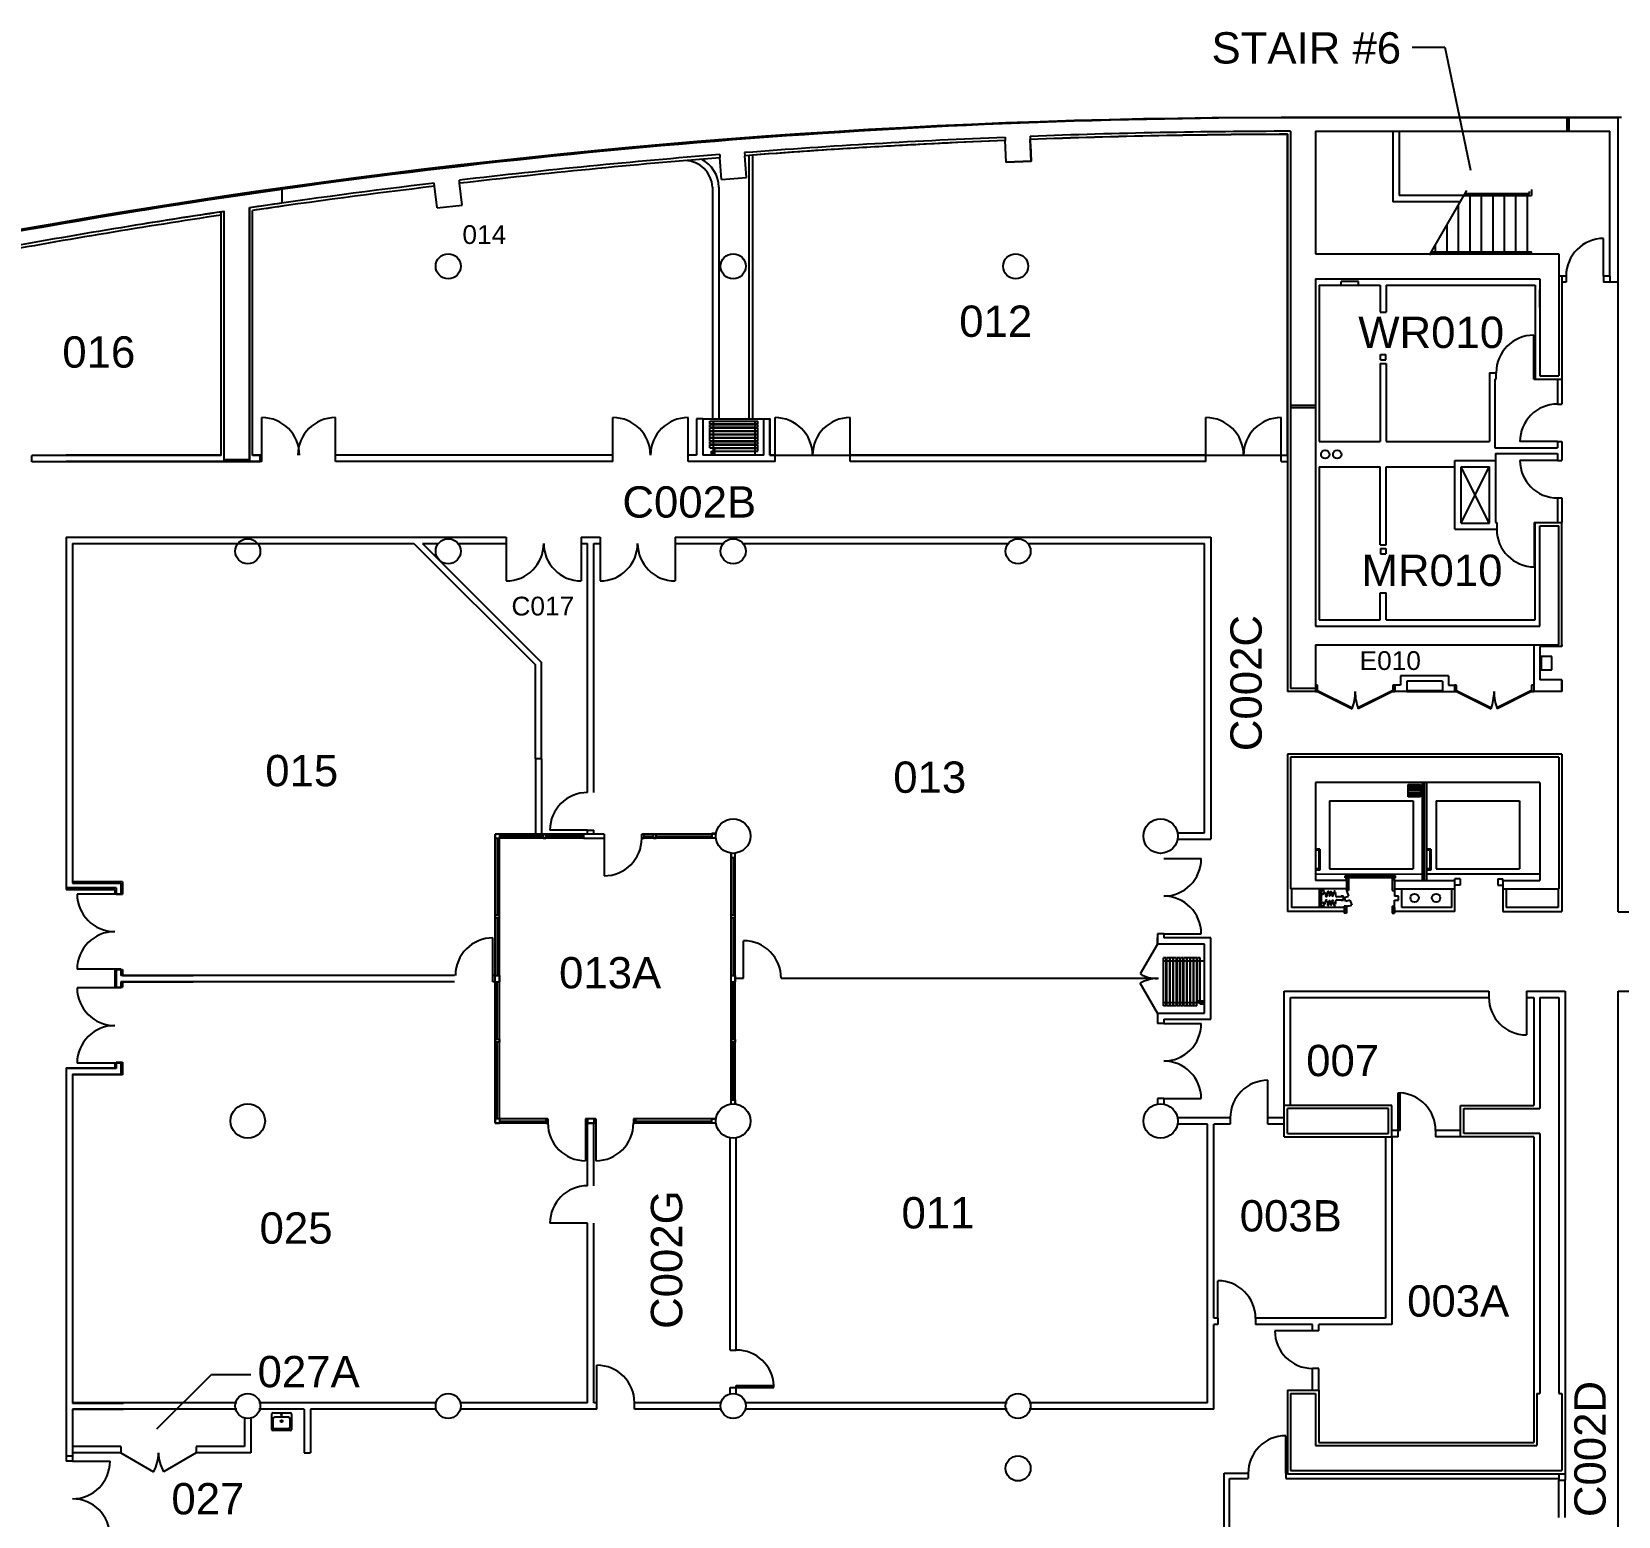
# Model space of a CAD drawing. Header units: inches. Extents: x 9 to 4499, y 3 to 3469.
# Drawn here: x 887 to 2407, y 1819 to 3242 of the extents above; entities that cross this region are included whole.
import ezdxf

# ---------------------------------------------------------------- set-up
doc = ezdxf.new("R2010")
doc.units = ezdxf.units.IN
doc.header["$MEASUREMENT"] = 0
for name, color, linetype in [('A-DOOR', 4, 'Continuous'), ('A-FLOR-HRAL', 4, 'Continuous'), ('A-FLOR-STRS', 4, 'Continuous'), ('A-FLOR-TEXT', 7, 'Continuous'), ('A-FURN', 3, 'Continuous'), ('A-GLAZ', 3, 'Continuous'), ('A-ROOF-OTLN', 6, 'Continuous'), ('A-WALL', 5, 'Continuous'), ('A-WALL-JAMB', 6, 'Continuous'), ('M-EQPM-EVTR', 4, 'Continuous'), ('P-SANR-EQPM', 5, 'Continuous'), ('Polygons', 1, 'Continuous'), ('S-COLS', 6, 'Continuous')]:
    doc.layers.add(name, color=color, linetype=linetype)
doc.styles.add('ROMANS', font='arial.ttf', dxfattribs={"width": 0.9})

msp = doc.modelspace()

# ---------------------------------------------------------------- linework, layer by layer
for p, q in [((2283.1, 2770.8), (2256.3, 2824.8)), ((2256.3, 2770.8), (2283.1, 2824.8)), ((2205.4, 2508.4), (2205.4, 2520.4)), ((2205.4, 2520.4), (2217.4, 2520.4)), ((2205.4, 2518.4), (2217.4, 2518.4)), ((2205.4, 2516.4), (2217.4, 2516.4)), ((2205.4, 2514.4), (2217.4, 2514.4)), ((2205.4, 2512.4), (2217.4, 2512.4)), ((2205.4, 2510.4), (2217.4, 2510.4)), ((2217.4, 2508.4), (2205.4, 2508.4)), ((2217.4, 2520.4), (2217.4, 2508.4)), ((2219.8, 2434.3), (2116.8, 2433.9)), ((2331.8, 2434.3), (2223.3, 2434.3)), ((1560.8, 2334.6), (1568.8, 2334.6)), ((1604.8, 2334.6), (1966.2, 2334.6))]:
    msp.add_line(p, q)
for centre in [(2126, 2836.5), (2137.5, 2836.5), (2211.6, 2411.6), (2232.3, 2411.6)]:
    msp.add_circle(centre, 4)
at = {"layer": 'A-DOOR'}
for p, q in [((2392.8, 3007.5), (2392.8, 3043.5)), ((2325.8, 2914.8), (2325.8, 2950.8)), ((1107.3, 2835.8), (1107.3, 2871.8)), ((1177.8, 2835.8), (1177.8, 2871.8)), ((1443.6, 2835.8), (1443.6, 2871.8)), ((1515.6, 2835.8), (1515.6, 2871.8)), ((1598.9, 2835.8), (1598.9, 2871.8)), ((1670.9, 2835.8), (1670.9, 2871.8)), ((2011.8, 2835.8), (2011.8, 2871.8)), ((2083.8, 2835.8), (2083.8, 2871.8)), ((2348.6, 2848.8), (2312.6, 2848.8)), ((2348.6, 2830.8), (2312.6, 2830.8)), ((1341.3, 2751.3), (1341.3, 2715.3)), ((1413.3, 2751.3), (1413.3, 2715.3)), ((1431.3, 2751.3), (1431.3, 2715.3)), ((1503.3, 2751.3), (1503.3, 2715.3)), ((2326.3, 2764.8), (2326.3, 2728.8)), ((2118.8, 2610.4), (2152.3, 2593.7)), ((2118.8, 2609.3), (2151.9, 2592.8)), ((2190.8, 2610.4), (2157.3, 2593.7)), ((2190.8, 2609.3), (2157.7, 2592.8)), ((2251.8, 2610.4), (2285.3, 2593.7)), ((2251.8, 2609.3), (2284.9, 2592.8)), ((2323.8, 2610.4), (2290.3, 2593.7)), ((2323.8, 2609.3), (2290.7, 2592.8)), ((1419.3, 2476.6), (1383.3, 2476.6)), ((1435.2, 2468.8), (1435.2, 2432.8)), ((1971.3, 2449.3), (2007.3, 2449.3)), ((2193.3, 2432.8), (2145.3, 2432.8)), ((2145.3, 2430.8), (2145.3, 2432.8)), ((2169.3, 2430.8), (2169.3, 2432.8)), ((2193.3, 2430.8), (2193.3, 2432.8)), ((2193.3, 2430.8), (2145.3, 2430.8)), ((2146.3, 2418.8), (2148.3, 2413.3)), ((966.3, 2415.3), (930.3, 2415.3)), ((2144.6, 2412.1), (2148.4, 2413.3)), ((2145.9, 2408.3), (2144.6, 2412.1)), ((2149.7, 2409.5), (2145.9, 2408.3)), ((2149.7, 2409.5), (2151.4, 2404.6)), ((1328.7, 2337.3), (1328.7, 2373.3)), ((1971.3, 2377.3), (2007.3, 2377.3)), ((1568.8, 2334.6), (1568.8, 2370.6)), ((1965.3, 2367.3), (1948.8, 2338.7)), ((966.3, 2343.3), (930.3, 2343.3)), ((1965.3, 2301.3), (1948.8, 2329.8)), ((966.3, 2325.3), (930.3, 2325.3)), ((2318.8, 2316.3), (2318.8, 2280.3)), ((1971.3, 2291.3), (2007.3, 2291.3)), ((966.3, 2253.3), (930.3, 2253.3)), ((2071.1, 2200.8), (2071.1, 2236.8)), ((1971.3, 2219.3), (2007.3, 2219.3)), ((2195.8, 2188.8), (2195.8, 2224.8)), ((2195.8, 2224.8), (2197.8, 2224.8)), ((2197.8, 2188.8), (2197.8, 2224.8)), ((1417.3, 2195.8), (1417.3, 2159.8)), ((1427.3, 2195.8), (1427.3, 2159.8)), ((2197.8, 2188.8), (2195.8, 2188.8)), ((1419.3, 2099.8), (1383.3, 2099.8)), ((2023.3, 2008.8), (2023.3, 2044.8)), ((2113.8, 1996.8), (2077.8, 1996.8)), ((1428.3, 1927.8), (1428.3, 1963.8)), ((1561.8, 1944.4), (1597.8, 1944.4)), ((1561.8, 1942.4), (1561.8, 1944.4)), ((1561.8, 1942.4), (1597.8, 1942.4)), ((1597.9, 1942.4), (1597.9, 1944.4)), ((2088.2, 1860.3), (2088.2, 1896.3)), ((2088.2, 1860.3), (2088.2, 1896.3)), ((925.8, 1871.8), (961.8, 1871.8)), ((972.3, 1879.8), (1003.5, 1861.8)), ((1044.3, 1879.8), (1013.1, 1861.8))]:
    msp.add_line(p, q, dxfattribs=at)
for centre, radius, start, end in [((2392.8, 3007.5), 36, 90, 180), ((2325.8, 2914.8), 36, 90, 180), ((2348.6, 2848.8), 36, 90, 180), ((1107.3, 2835.8), 36, 0, 90), ((1177.8, 2835.8), 36, 90, 180), ((1443.6, 2835.8), 36, 0, 90), ((1515.6, 2835.8), 36, 90, 180), ((1598.9, 2835.8), 36, 0, 90), ((1670.9, 2835.8), 36, 90, 180), ((2011.8, 2835.8), 36, 0, 90), ((2083.8, 2835.8), 36, 90, 180), ((2348.6, 2830.8), 36, 180, 270), ((1341.3, 2751.3), 36, 270, 0), ((1413.3, 2751.3), 36, 180, 270), ((1431.3, 2751.3), 36, 270, 0), ((1503.3, 2751.3), 36, 180, 270), ((2326.3, 2764.8), 36, 180, 270), ((2106.8, 2609.3), 48, 340, 0), ((2202.8, 2609.3), 48, 180, 200), ((2239.8, 2609.3), 48, 340, 0), ((2335.8, 2609.3), 48, 180, 200), ((1419.3, 2476.6), 36, 90, 180), ((1435.2, 2468.8), 36, 270, 0), ((1971.3, 2449.3), 36, 270, 0), ((966.3, 2415.3), 36, 180, 270), ((1971.3, 2377.3), 36, 0, 90), ((2146.3, 2419.8), 16, 270, 288.7751), ((966.3, 2343.3), 36, 90, 180), ((1328.7, 2337.3), 36, 90, 180), ((1568.8, 2334.6), 36, 0, 90), ((1965.3, 2367.3), 33, 240, 269.9994), ((1965.3, 2301.3), 33, 90.0006, 120), ((966.3, 2325.3), 36, 180, 270), ((2318.8, 2316.3), 36, 180, 270), ((966.3, 2253.3), 36, 90, 180), ((1971.3, 2291.3), 36, 270, 0), ((1971.3, 2219.3), 36, 0, 90), ((2071.1, 2200.8), 36, 90, 180), ((2195.7, 2188.7), 36.1, 0.0689, 86.658), ((1417.3, 2195.8), 36, 180, 270), ((1427.3, 2195.8), 36, 270, 0), ((1419.3, 2099.8), 36, 90, 180), ((2023.3, 2008.8), 36, 0, 90), ((2113.8, 1996.8), 36, 180, 270), ((1561.8, 1942.3), 36.1, 3.342, 89.9311), ((1428.3, 1927.8), 36, 0, 90), ((2088.2, 1860.3), 36, 90, 180), ((2088.2, 1860.3), 36, 90, 180), ((925.8, 1871.8), 36, 270, 0), ((972.3, 1879.8), 36, 330, 0), ((1044.3, 1879.8), 36, 180, 210), ((925.8, 1799.8), 36, 0, 90)]:
    msp.add_arc(centre, radius, start, end, dxfattribs=at)
at = {"layer": 'A-FLOR-HRAL'}
for p, q in [((2260, 3086.5), (2321.8, 3086.5)), ((2321.8, 3086.5), (2321.8, 3088.5)), ((2323.8, 3090.5), (2323.8, 3084.5)), ((2258.9, 3084.5), (2323.8, 3084.5)), ((2227.4, 3030.8), (2323.8, 3030.8)), ((2323.8, 3028.8), (2323.8, 3030.8))]:
    msp.add_line(p, q, dxfattribs=at)
at = {"layer": 'A-FLOR-STRS'}
for p, q in [((2226, 3027.4), (2261.6, 3089.3)), ((2253.8, 3030.8), (2253.8, 3075.7)), ((2264.8, 3030.8), (2264.8, 3084.5)), ((2275.8, 3030.8), (2275.8, 3084.5)), ((2286.8, 3030.8), (2286.8, 3084.5)), ((2297.8, 3030.8), (2297.8, 3084.5)), ((2308.8, 3030.8), (2308.8, 3084.5)), ((2319.8, 3030.8), (2319.8, 3084.5)), ((2242.8, 3030.8), (2242.8, 3056.6)), ((2231.8, 3030.8), (2231.8, 3037.5)), ((2120.8, 2458.3), (2116.8, 2458.3)), ((2120.8, 2457.3), (2116.8, 2457.3)), ((2119.8, 2457.3), (2119.8, 2439.3)), ((2120.8, 2458.3), (2120.8, 2438.3)), ((2227.3, 2458.3), (2223.3, 2458.3)), ((2227.3, 2457.3), (2223.3, 2457.3)), ((2226.3, 2457.3), (2226.3, 2439.3)), ((2227.3, 2458.3), (2227.3, 2438.3)), ((2120.8, 2439.3), (2116.8, 2439.3)), ((2120.8, 2438.3), (2116.8, 2438.3)), ((2227.3, 2439.3), (2223.3, 2439.3)), ((2227.3, 2438.3), (2223.3, 2438.3))]:
    msp.add_line(p, q, dxfattribs=at)
at = {"layer": 'A-FLOR-TEXT'}
for p, q in [((2209.4, 3226.8), (2240.6, 3226.8)), ((2240.6, 3226.8), (2265.1, 3108.9)), ((1006.8, 1902.9), (1058.9, 1955)), ((1058.9, 1955), (1096.6, 1955))]:
    msp.add_line(p, q, dxfattribs=at)
at = {"layer": 'A-FURN'}
for p, q in [((2332.9, 2643), (2332.9, 2630)), ((2343.1, 2643), (2332.9, 2643)), ((2332.9, 2630), (2343.1, 2630)), ((2343.1, 2630), (2343.1, 2643))]:
    msp.add_line(p, q, dxfattribs=at)
at = {"layer": 'A-GLAZ'}
for p, q in [((1415.3, 2472.8), (1330.8, 2472.8)), ((1330.8, 2195.8), (1330.8, 2472.8)), ((1332.8, 2468.8), (1332.8, 2395.1)), ((1376.8, 2470.8), (1334.8, 2470.8)), ((1415.3, 2468.8), (1334.8, 2468.8)), ((1334.8, 2199.8), (1334.8, 2468.8)), ((1415.3, 2470.8), (1379.3, 2470.8)), ((1542.4, 2472.8), (1471.2, 2472.8)), ((1542.5, 2468.8), (1471.2, 2468.8)), ((1473.7, 2470.8), (1482.4, 2470.8)), ((1484.9, 2470.8), (1538.3, 2470.8)), ((1556.8, 2214.1), (1556.8, 2454.4)), ((1558.8, 2450.4), (1558.8, 2395.1)), ((1560.8, 2214.1), (1560.8, 2454.4)), ((1332.8, 2392.6), (1332.8, 2337.3)), ((1558.8, 2392.6), (1558.8, 2337.3)), ((1332.8, 2275.9), (1332.8, 2331.3)), ((1558.8, 2275.9), (1558.8, 2331.3)), ((1332.8, 2199.8), (1332.8, 2273.4)), ((1558.8, 2218.1), (1558.8, 2273.4)), ((1381.3, 2195.8), (1330.8, 2195.8)), ((1381.3, 2199.8), (1334.8, 2199.8)), ((1334.8, 2197.8), (1379.3, 2197.8)), ((1542.6, 2199.8), (1463.3, 2199.8)), ((1542.3, 2195.8), (1463.3, 2195.8)), ((1465.3, 2197.8), (1538.3, 2197.8))]:
    msp.add_line(p, q, dxfattribs=at)
at = {"layer": 'A-ROOF-OTLN'}
for p, q in [((2204.3, 2610.3), (2238.3, 2610.3)), ((2204.3, 2609.3), (2238.3, 2609.3))]:
    msp.add_line(p, q, dxfattribs=at)
at = {"layer": 'A-WALL'}
for p, q in [((2083.8, 3159.3), (2406.8, 3159.3)), ((2357.8, 3146.3), (2357.8, 3158.3)), ((2359.8, 3146.3), (2359.8, 3158.3)), ((2406.8, 3001.5), (2406.8, 3159.3)), ((1819.3, 3140.4), (1819.5, 3137.4)), ((1820.3, 3116.5), (1819.5, 3137.4)), ((1843.3, 3141.4), (1843.4, 3138.4)), ((1844.3, 3117.4), (1843.4, 3138.4)), ((2089.8, 3143.3), (2089.8, 2609.3)), ((2092.8, 3146.3), (2092.8, 2612.3)), ((2116.8, 3146.3), (2116.8, 3028.8)), ((2116.8, 3146.3), (2398.8, 3146.3)), ((2190.8, 3146.3), (2190.8, 3078.5)), ((2196.8, 3146.3), (2196.8, 3084.5)), ((2398.8, 3007.5), (2398.8, 3146.3)), ((1545.9, 3123.9), (1546.1, 3120.9)), ((1547.8, 3100), (1546.1, 3120.9)), ((1569.8, 3125.8), (1570.1, 3122.8)), ((1571.7, 3101.8), (1570.1, 3122.8)), ((1573.7, 3123.1), (1573.7, 2870.8)), ((1577.2, 3123.3), (1577.2, 2870.8)), ((1820.3, 3116.5), (1844.3, 3117.4)), ((1547.8, 3100), (1571.7, 3101.8)), ((1126.3, 3090.5), (1126.5, 3077.3)), ((1272.8, 3093.6), (1272.5, 3096.6)), ((1275.3, 3072.7), (1272.8, 3093.6)), ((1296.7, 3096.4), (1296.6, 3099.4)), ((1296.7, 3096.4), (1296.7, 3096.4)), ((1299.1, 3075.5), (1296.7, 3096.4)), ((1539, 3092.6), (1539, 2870.8)), ((1545, 3092.6), (1545, 2870.8)), ((1126.5, 3077.3), (1095.3, 3072.9)), ((1095.3, 2831.3), (1095.3, 3073)), ((1095.3, 2831.1), (1095.3, 3072.9)), ((1095.3, 3072.9), (1095.3, 2831.1)), ((1098.3, 2835.8), (1098.3, 3070.4)), ((1275.3, 3072.7), (1299.1, 3075.5)), ((2255.4, 3078.5), (2190.8, 3078.5)), ((2258.9, 3084.5), (2196.8, 3084.5)), ((1066.8, 3068.8), (1071.3, 3069.5)), ((1068.3, 2835.8), (1068.3, 3068.8)), ((1068.3, 2835.6), (1068.3, 3065.8)), ((1071.3, 2831.3), (1071.3, 3069.5)), ((1071.3, 2831.1), (1071.3, 3069.3)), ((1071.3, 2831.1), (1071.3, 3069.3)), ((1098.3, 2835.6), (1098.3, 3070.3)), ((2116.8, 3028.8), (2349.8, 3028.8)), ((2349.8, 3028.8), (2349.8, 3007.5)), ((2116.8, 3004.8), (2331.8, 3004.8)), ((2116.8, 3004.8), (2116.8, 2672)), ((2120.1, 2998.8), (2120.1, 2848.8)), ((2120.3, 2998.8), (2178.8, 2998.8)), ((2141.3, 2998.8), (2141.3, 3002.3)), ((2157.9, 3002.3), (2141.3, 3002.3)), ((2157.9, 2998.8), (2157.9, 3002.3)), ((2178.8, 2998.8), (2178.8, 2972.8)), ((2184.3, 2998.8), (2327.3, 2998.8)), ((2184.3, 2998.8), (2184.3, 2972.8)), ((2327.3, 2998.8), (2327.3, 2908.8)), ((2331.8, 3004.8), (2331.8, 2912)), ((2349.8, 3007.5), (2349.8, 2912)), ((2356.8, 3007.5), (2349.8, 3007.5)), ((2352.8, 3007.5), (2352.8, 2908.8)), ((2356.8, 3001.5), (2352.8, 3001.5)), ((2356.8, 3001.5), (2352.8, 3001.5)), ((2356.8, 3001.5), (2352.8, 3001.5)), ((2356.8, 3007.5), (2356.8, 3001.5)), ((2356.8, 3007.5), (2356.8, 3001.5)), ((2356.8, 3007.5), (2356.8, 3001.5)), ((2392.8, 3007.5), (2392.8, 3001.5)), ((2398.8, 3007.5), (2392.8, 3007.5)), ((2406.8, 3001.5), (2392.8, 3001.5)), ((2398.8, 3007.5), (2398.8, 3001.5)), ((2406.8, 2398.3), (2406.8, 3001.5)), ((2331.3, 2994.4), (2331.3, 2977.2)), ((2178.8, 2972.8), (2184.3, 2972.8)), ((2178.8, 2923.8), (2178.8, 2848.8)), ((2178.8, 2923.8), (2184.3, 2923.8)), ((2184.3, 2923.8), (2184.3, 2848.8)), ((2283.3, 2914.8), (2289.6, 2914.8)), ((2283.3, 2914.8), (2283.3, 2848.8)), ((2288.6, 2908.8), (2289.8, 2908.8)), ((2288.6, 2908.8), (2288.6, 2842.8)), ((2289.8, 2908.8), (2289.8, 2914.8)), ((2325.8, 2914.8), (2327.3, 2914.8)), ((2325.8, 2908.8), (2325.8, 2914.8)), ((2325.8, 2908.8), (2327.3, 2908.8)), ((2327.3, 2908.8), (2352.8, 2908.8)), ((2331.8, 2912), (2349.8, 2912)), ((2348.6, 2908.8), (2348.6, 2884.8)), ((2352.8, 2908.8), (2352.8, 2884.8)), ((2116.8, 2883.3), (2092.8, 2883.3)), ((2116.8, 2881.3), (2092.8, 2881.3)), ((2348.6, 2884.8), (2352.8, 2884.8)), ((1529.6, 2870.8), (1523.6, 2870.8)), ((1523.6, 2870.8), (1523.6, 2835.8)), ((1529.6, 2870.8), (1529.6, 2835.8)), ((1529.6, 2870.8), (1588.1, 2870.8)), ((1536.6, 2865.8), (1536.6, 2868.5)), ((1536.6, 2868.5), (1582.6, 2868.5)), ((1536.6, 2865.8), (1582.6, 2865.8)), ((1536.6, 2862.5), (1536.6, 2865.3)), ((1536.6, 2865.3), (1582.6, 2865.3)), ((1536.6, 2862.5), (1582.6, 2862.5)), ((1536.6, 2859.3), (1536.6, 2862)), ((1536.6, 2862), (1582.6, 2862)), ((1536.6, 2859.3), (1582.6, 2859.3)), ((1536.6, 2856), (1536.6, 2858.8)), ((1536.6, 2858.8), (1582.6, 2858.8)), ((1539.6, 2868.5), (1539.6, 2835.8)), ((1579.6, 2868.5), (1579.6, 2835.8)), ((1582.6, 2865.8), (1582.6, 2868.5)), ((1582.6, 2862.5), (1582.6, 2865.3)), ((1582.6, 2859.3), (1582.6, 2862)), ((1582.6, 2856), (1582.6, 2858.8)), ((1588.1, 2870.8), (1594.1, 2870.8)), ((1588.1, 2835.8), (1588.1, 2870.8)), ((1594.1, 2835.8), (1594.1, 2870.8)), ((1536.6, 2856), (1582.6, 2856)), ((1536.6, 2852.8), (1536.6, 2855.5)), ((1536.6, 2855.5), (1582.6, 2855.5)), ((1536.6, 2852.8), (1582.6, 2852.8)), ((1536.6, 2849.5), (1536.6, 2852.3)), ((1536.6, 2852.3), (1582.6, 2852.3)), ((1536.6, 2849.5), (1582.6, 2849.5)), ((1536.6, 2846.3), (1536.6, 2849)), ((1536.6, 2849), (1582.6, 2849)), ((1536.6, 2846.3), (1582.6, 2846.3)), ((1536.6, 2845.8), (1582.6, 2845.8)), ((1536.6, 2843), (1536.6, 2845.8)), ((1536.6, 2843), (1582.6, 2843)), ((1541.1, 2839.8), (1541.1, 2842.5)), ((1541.1, 2842.5), (1582.6, 2842.5)), ((1582.6, 2852.8), (1582.6, 2855.5)), ((1582.6, 2849.5), (1582.6, 2852.3)), ((1582.6, 2846.3), (1582.6, 2849)), ((1582.6, 2843), (1582.6, 2845.8)), ((1582.6, 2839.8), (1582.6, 2842.5)), ((2120.1, 2848.8), (2178.8, 2848.8)), ((2184.3, 2848.8), (2283.3, 2848.8)), ((2288.6, 2842.8), (2348.6, 2842.8)), ((2348.6, 2848.8), (2352.8, 2848.8)), ((2348.6, 2848.8), (2348.6, 2842.8)), ((2352.8, 2848.8), (2352.8, 2830.8)), ((886.8, 2829.6), (886.8, 2835.6)), ((1068.3, 2835.6), (886.8, 2835.6)), ((1105.8, 2829.6), (886.8, 2829.6)), ((1068.3, 2835.8), (919.8, 2835.8)), ((1107.3, 2829.8), (919.8, 2829.8)), ((1095.3, 2831.3), (1071.3, 2831.3)), ((1095.3, 2831.1), (1071.3, 2831.1)), ((1095.3, 2831.1), (1071.3, 2831.1)), ((1095.3, 2829.8), (1071.3, 2829.8)), ((1095.3, 2829.8), (1071.3, 2829.8)), ((1107.3, 2835.8), (1098.3, 2835.8)), ((1105.8, 2835.6), (1098.3, 2835.6)), ((1105.8, 2829.6), (1105.8, 2835.6)), ((1107.3, 2829.8), (1107.3, 2835.8)), ((1443.6, 2835.8), (1177.8, 2835.8)), ((1177.8, 2829.8), (1177.8, 2835.8)), ((1443.6, 2829.8), (1177.8, 2829.8)), ((1443.6, 2829.8), (1443.6, 2835.8)), ((1523.6, 2835.8), (1515.6, 2835.8)), ((1515.6, 2829.8), (1515.6, 2835.8)), ((1598.9, 2829.8), (1515.6, 2829.8)), ((1588.1, 2835.8), (1529.6, 2835.8)), ((1538.1, 2835.8), (1538.1, 2839.8)), ((1538.1, 2839.8), (1582.6, 2839.8)), ((1541.1, 2835.8), (1541.1, 2839.8)), ((1598.9, 2835.8), (1594.1, 2835.8)), ((1598.9, 2829.8), (1598.9, 2835.8)), ((2011.8, 2835.8), (1670.9, 2835.8)), ((1670.9, 2829.8), (1670.9, 2835.8)), ((2011.8, 2829.8), (1670.9, 2829.8)), ((2011.8, 2829.8), (2011.8, 2835.8)), ((2083.8, 2829.8), (2083.8, 2835.8)), ((2083.8, 2835.8), (2089.8, 2835.8)), ((2083.8, 2829.8), (2089.8, 2829.8)), ((2250.3, 2830.8), (2289.3, 2830.8)), ((2250.3, 2824.8), (2250.3, 2830.8)), ((2289.3, 2837.3), (2348.6, 2837.3)), ((2289.3, 2837.3), (2289.3, 2771.3)), ((2348.6, 2837.3), (2348.6, 2830.8)), ((2348.6, 2830.8), (2352.8, 2830.8)), ((2120.1, 2824.8), (2120.1, 2678)), ((2120.1, 2824.8), (2178.8, 2824.8)), ((2178.8, 2749.8), (2178.8, 2824.8)), ((2184.3, 2824.8), (2250.3, 2824.8)), ((2184.3, 2749.8), (2184.3, 2824.8)), ((2250.3, 2764.8), (2250.3, 2824.8)), ((2256.3, 2824.8), (2283.3, 2824.8)), ((2256.3, 2770.8), (2256.3, 2824.8)), ((2283.3, 2770.8), (2283.3, 2824.8)), ((2348.6, 2794.8), (2352.8, 2794.8)), ((2348.6, 2794.8), (2348.6, 2771.3)), ((2352.8, 2794.8), (2352.8, 2771.3)), ((2256.3, 2770.8), (2283.3, 2770.8)), ((2289.3, 2771.3), (2290.3, 2771.3)), ((2290.3, 2771.3), (2290.3, 2764.8)), ((2326.3, 2771.3), (2326.3, 2764.8)), ((2326.3, 2771.3), (2327.3, 2771.3)), ((2327.3, 2678), (2327.3, 2771.3)), ((2327.3, 2771.3), (2352.8, 2771.3)), ((2331.8, 2768), (2349.8, 2768)), ((2331.8, 2672), (2331.8, 2768)), ((2349.8, 2654), (2349.8, 2768)), ((2352.8, 2652.5), (2352.8, 2771.3)), ((919.8, 2757.3), (919.8, 2419.8)), ((919.8, 2757.3), (1341.3, 2757.3)), ((919.8, 2757.2), (1126.5, 2757.2)), ((919.8, 2757.2), (919.8, 2421.1)), ((925.8, 2751.3), (925.8, 2425.8)), ((925.8, 2751.3), (1084.4, 2751.3)), ((925.8, 2751.2), (1126.5, 2751.2)), ((925.8, 2751.2), (925.8, 2427.1)), ((993.1, 2757.3), (1126.5, 2757.3)), ((993.1, 2751.3), (1073, 2751.3)), ((1103.2, 2751.3), (1252.8, 2751.3)), ((1104.2, 2751.3), (1126.5, 2751.3)), ((1252.8, 2751.3), (1369.3, 2634.8)), ((1261.3, 2751.3), (1375.3, 2637.3)), ((1261.3, 2751.3), (1276.4, 2751.3)), ((1295.2, 2751.3), (1341.3, 2751.3)), ((1341.3, 2757.3), (1341.3, 2751.3)), ((1413.3, 2757.3), (1431.3, 2757.3)), ((1413.3, 2757.3), (1413.3, 2751.3)), ((1413.3, 2751.3), (1419.3, 2751.3)), ((1419.3, 2512.5), (1419.3, 2751.3)), ((1425.3, 2751.3), (1431.3, 2751.3)), ((1425.3, 2512.5), (1425.3, 2751.3)), ((1431.3, 2757.3), (1431.3, 2751.3)), ((1503.3, 2757.3), (1503.3, 2751.3)), ((1503.3, 2757.3), (2016.3, 2757.3)), ((1503.3, 2751.3), (1549, 2751.3)), ((1568.2, 2751.3), (1822.4, 2751.3)), ((1841.2, 2751.3), (2010.3, 2751.3)), ((2010.3, 2473.8), (2010.3, 2751.3)), ((2016.3, 2757.3), (2016.3, 2467.8)), ((2250.3, 2764.8), (2290.3, 2764.8)), ((2326.3, 2764.8), (2327.3, 2764.8)), ((2178.8, 2749.8), (2184.3, 2749.8)), ((2178.8, 2678), (2178.8, 2704)), ((2178.8, 2704), (2184.3, 2704)), ((2184.3, 2678), (2184.3, 2704)), ((2120.1, 2678), (2178.8, 2678)), ((2184.3, 2678), (2327.3, 2678)), ((2116.8, 2672), (2331.8, 2672)), ((2116.8, 2654), (2116.8, 2609.3)), ((2116.8, 2654), (2325.8, 2654)), ((2325.8, 2654), (2349.8, 2654)), ((2325.8, 2654), (2325.8, 2609.3)), ((2331.8, 2652.5), (2331.8, 2620.5)), ((2352.8, 2652.5), (2331.8, 2652.5)), ((2352.8, 2654), (2352.8, 2652.5)), ((1369.3, 2544.8), (1369.3, 2634.8)), ((1375.3, 2544.8), (1375.3, 2637.3)), ((2118.8, 2615.3), (2116.8, 2615.3)), ((2118.8, 2609.3), (2118.8, 2615.3)), ((2192.8, 2615.3), (2190.8, 2615.3)), ((2190.8, 2615.3), (2190.8, 2609.3)), ((2192.8, 2615.3), (2192.8, 2609.3)), ((2198.3, 2615.3), (2192.8, 2615.3)), ((2244.3, 2624.3), (2198.3, 2624.3)), ((2198.3, 2624.3), (2198.3, 2615.3)), ((2238.3, 2619.3), (2204.3, 2619.3)), ((2204.3, 2619.3), (2204.3, 2609.3)), ((2238.3, 2619.3), (2238.3, 2609.3)), ((2244.3, 2624.3), (2244.3, 2615.3)), ((2244.3, 2615.3), (2249.8, 2615.3)), ((2249.8, 2615.3), (2249.8, 2609.3)), ((2251.8, 2615.3), (2249.8, 2615.3)), ((2251.8, 2609.3), (2251.8, 2615.3)), ((2323.8, 2615.3), (2323.8, 2609.3)), ((2325.8, 2615.3), (2323.8, 2615.3)), ((2352.8, 2620.5), (2331.8, 2620.5)), ((2352.8, 2609.3), (2352.8, 2620.5)), ((2352.8, 2620.5), (2352.8, 2609.3)), ((2116.8, 2609.3), (2089.8, 2609.3)), ((2116.8, 2612.3), (2092.8, 2612.3)), ((2116.8, 2609.3), (2118.8, 2609.3)), ((2190.8, 2609.3), (2192.8, 2609.3)), ((2204.3, 2609.3), (2192.8, 2609.3)), ((2238.3, 2609.3), (2249.8, 2609.3)), ((2249.8, 2609.3), (2251.8, 2609.3)), ((2323.8, 2609.3), (2325.8, 2609.3)), ((2352.8, 2609.3), (2325.8, 2609.3)), ((1375.3, 2544.8), (1369.3, 2544.8)), ((1369.3, 2544.8), (1369.3, 2472.8)), ((1375.3, 2544.8), (1375.3, 2472.8)), ((2089.8, 2549.3), (2089.8, 2398.5)), ((2352.8, 2549.3), (2089.8, 2549.3)), ((2349.8, 2546.3), (2092.8, 2546.3)), ((2092.8, 2546.3), (2092.8, 2420.3)), ((2349.8, 2546.3), (2349.8, 2420.3)), ((2352.8, 2549.3), (2352.8, 2398.5)), ((2331.8, 2522.3), (2116.8, 2522.3)), ((2116.8, 2522.3), (2116.8, 2428.3)), ((2219.3, 2428.3), (2219.3, 2522.3)), ((2221.3, 2428.3), (2221.3, 2522.3)), ((2223.3, 2428.3), (2223.3, 2522.3)), ((2331.8, 2522.3), (2331.8, 2428.3)), ((1415.3, 2472.8), (1415.3, 2468.8)), ((1435.2, 2472.8), (1415.3, 2472.8)), ((1415.3, 2468.8), (1435.2, 2468.8)), ((1419.3, 2472.8), (1419.3, 2476.6)), ((1419.3, 2476.6), (1425.3, 2476.6)), ((1425.3, 2472.8), (1425.3, 2476.6)), ((1435.2, 2472.8), (1435.2, 2468.8)), ((1984.5, 2473.8), (2010.3, 2473.8)), ((1984.5, 2467.8), (2016.3, 2467.8)), ((967.8, 2421.1), (919.8, 2421.1)), ((919.8, 2419.8), (966.3, 2419.8)), ((973.8, 2427.1), (925.8, 2427.1)), ((925.8, 2425.8), (972.3, 2425.8)), ((966.3, 2419.8), (966.3, 2415.3)), ((967.8, 2421.1), (967.8, 2415.1)), ((972.3, 2425.8), (972.3, 2415.3)), ((973.8, 2427.1), (973.8, 2415.1)), ((2146.3, 2420.3), (2092.8, 2420.3)), ((2093.6, 2420.3), (2093.6, 2402.3)), ((2146.3, 2428.3), (2116.8, 2428.3)), ((2120.5, 2402.3), (2120.5, 2420.3)), ((2122.5, 2402.3), (2122.5, 2420.3)), ((2122.5, 2418.6), (2125.2, 2418.6)), ((2125.7, 2416.9), (2126.5, 2413.6)), ((2128, 2413.5), (2128.1, 2417)), ((2129.6, 2416.9), (2129.7, 2414)), ((2130.8, 2413.7), (2131, 2416.8)), ((2132.3, 2417), (2132.5, 2413.8)), ((2133.8, 2413.8), (2134.2, 2417.4)), ((2148.3, 2429.8), (2146.3, 2429.8)), ((2146.3, 2428.3), (2146.3, 2429.8)), ((2146.3, 2428.3), (2146.3, 2420.3)), ((2146.3, 2420.3), (2146.3, 2418.8)), ((2148.3, 2418.8), (2146.3, 2418.8)), ((2148.3, 2429.8), (2148.3, 2418.8)), ((2190.3, 2429.8), (2190.3, 2418.8)), ((2190.3, 2429.8), (2192.3, 2429.8)), ((2190.3, 2418.8), (2192.3, 2418.8)), ((2192.3, 2428.3), (2192.3, 2429.8)), ((2192.3, 2428.3), (2250.3, 2428.3)), ((2192.3, 2428.3), (2192.3, 2420.3)), ((2192.3, 2420.3), (2250.3, 2420.3)), ((2192.3, 2420.3), (2192.3, 2418.8)), ((2192.3, 2418.8), (2192.3, 2413.3)), ((2199.3, 2402.3), (2199.3, 2420.3)), ((2247.3, 2402.3), (2247.3, 2420.3)), ((2250.3, 2428.3), (2250.3, 2429.8)), ((2255.3, 2429.8), (2250.3, 2429.8)), ((2250.3, 2398.5), (2250.3, 2428.3)), ((2255.3, 2423.8), (2250.3, 2423.8)), ((2255.3, 2429.8), (2255.3, 2423.8)), ((2291.3, 2429.8), (2296.3, 2429.8)), ((2291.3, 2429.8), (2291.3, 2423.8)), ((2291.3, 2423.8), (2296.3, 2423.8)), ((2296.3, 2428.3), (2296.3, 2429.8)), ((2296.3, 2428.3), (2296.3, 2398.5)), ((2296.3, 2428.3), (2331.8, 2428.3)), ((2296.3, 2420.3), (2349.8, 2420.3)), ((2299.3, 2420.3), (2299.3, 2402.3)), ((2349.1, 2420.3), (2349.1, 2402.3)), ((972.3, 2415.3), (966.3, 2415.3)), ((967.8, 2415.1), (973.8, 2415.1)), ((2144.3, 2402.3), (2093.6, 2402.3)), ((2122.5, 2415), (2123.7, 2415.2)), ((2122.5, 2407.4), (2123.7, 2407.2)), ((2125.5, 2403.8), (2122.5, 2403.8)), ((2125.7, 2405.5), (2126.5, 2408.8)), ((2128, 2408.9), (2128.1, 2405.4)), ((2129.6, 2405.5), (2129.7, 2408.4)), ((2130.8, 2408.7), (2131, 2405.6)), ((2132.3, 2405.4), (2132.5, 2408.6)), ((2133.8, 2408.6), (2134.2, 2405)), ((2137.6, 2412.8), (2139.7, 2412.8)), ((2137.6, 2409.6), (2139.7, 2409.6)), ((2139.7, 2412.8), (2142.9, 2412.8)), ((2139.7, 2409.6), (2142.9, 2409.6)), ((2143.6, 2413.2), (2141.2, 2413.2)), ((2141.2, 2409.3), (2143.6, 2409.3)), ((2143.6, 2409.3), (2143.6, 2413.2)), ((2146.3, 2403.8), (2144.3, 2403.8)), ((2144.3, 2402.3), (2144.3, 2403.8)), ((2144.3, 2402.3), (2144.3, 2398.5)), ((2145.3, 2402.3), (2144.3, 2402.3)), ((2145.3, 2402.3), (2145.3, 2398.5)), ((2146.3, 2403.8), (2146.3, 2397)), ((2190.3, 2403.8), (2192.3, 2403.8)), ((2190.3, 2403.8), (2190.3, 2397)), ((2191.3, 2402.3), (2192.3, 2402.3)), ((2191.3, 2402.3), (2191.3, 2398.5)), ((2196.3, 2413.3), (2192.3, 2413.3)), ((2192.3, 2402.3), (2192.3, 2409.3)), ((2192.3, 2409.3), (2196.3, 2409.3)), ((2192.3, 2402.3), (2192.3, 2398.5)), ((2196.3, 2409.3), (2196.3, 2413.3)), ((2247.3, 2402.3), (2199.3, 2402.3)), ((2349.1, 2402.3), (2299.3, 2402.3)), ((2144.3, 2398.5), (2089.8, 2398.5)), ((2144.3, 2398.5), (2145.3, 2398.5)), ((2144.3, 2398.5), (2144.3, 2397)), ((2146.3, 2397), (2144.3, 2397)), ((2190.3, 2397), (2192.3, 2397)), ((2192.3, 2398.5), (2191.3, 2398.5)), ((2250.3, 2398.5), (2192.3, 2398.5)), ((2192.3, 2398.5), (2192.3, 2397)), ((2296.3, 2398.5), (2352.8, 2398.5)), ((2406.8, 2398.3), (2421.8, 2398.3)), ((1971.3, 2377.3), (1965.3, 2377.3)), ((1965.3, 2377.3), (1965.3, 2367.3)), ((1965.3, 2367.3), (1965.3, 2373.3)), ((1971.3, 2377.3), (1971.3, 2373.3)), ((2016.3, 2373.3), (1971.3, 2373.3)), ((2016.3, 2295.3), (2016.3, 2373.3)), ((2010.3, 2367.3), (1965.3, 2367.3)), ((2010.3, 2301.3), (2010.3, 2367.3)), ((972.3, 2343.3), (966.3, 2343.3)), ((966.3, 2343.3), (966.3, 2325.3)), ((967.8, 2343.1), (967.8, 2326.1)), ((967.8, 2343.1), (973.8, 2343.1)), ((972.3, 2343.3), (972.3, 2337.3)), ((973.8, 2343.1), (973.8, 2337.1)), ((1973.8, 2354.3), (1971.1, 2354.3)), ((1971.1, 2308.3), (1971.1, 2354.3)), ((1971.1, 2351.3), (2010.3, 2351.3)), ((1973.8, 2308.3), (1973.8, 2354.3)), ((1977.1, 2354.3), (1974.3, 2354.3)), ((1974.3, 2308.3), (1974.3, 2354.3)), ((1977.1, 2308.3), (1977.1, 2354.3)), ((1980.3, 2354.3), (1977.6, 2354.3)), ((1977.6, 2308.3), (1977.6, 2354.3)), ((1980.3, 2308.3), (1980.3, 2354.3)), ((1983.6, 2354.3), (1980.8, 2354.3)), ((1980.8, 2308.3), (1980.8, 2354.3)), ((1983.6, 2308.3), (1983.6, 2354.3)), ((1986.8, 2354.3), (1984.1, 2354.3)), ((1984.1, 2308.3), (1984.1, 2354.3)), ((1986.8, 2308.3), (1986.8, 2354.3)), ((1990.1, 2354.3), (1987.3, 2354.3)), ((1987.3, 2308.3), (1987.3, 2354.3)), ((1990.1, 2308.3), (1990.1, 2354.3)), ((1993.3, 2354.3), (1990.6, 2354.3)), ((1990.6, 2308.3), (1990.6, 2354.3)), ((1993.3, 2308.3), (1993.3, 2354.3)), ((1996.6, 2354.3), (1993.8, 2354.3)), ((1993.8, 2308.3), (1993.8, 2354.3)), ((1996.6, 2308.3), (1996.6, 2354.3)), ((1999.8, 2354.3), (1997.1, 2354.3)), ((1997.1, 2308.3), (1997.1, 2354.3)), ((1999.8, 2308.3), (1999.8, 2354.3)), ((2003.1, 2354.3), (2000.3, 2354.3)), ((2000.3, 2308.3), (2000.3, 2354.3)), ((2003.1, 2308.3), (2003.1, 2354.3)), ((2003.6, 2312.8), (2003.6, 2354.3)), ((2006.3, 2354.3), (2003.6, 2354.3)), ((2006.3, 2309.8), (2006.3, 2354.3)), ((967.8, 2326.1), (973.8, 2326.1)), ((1291.9, 2337.3), (972.3, 2337.3)), ((972.3, 2331.3), (972.3, 2325.3)), ((1291.9, 2331.3), (972.3, 2331.3)), ((973.8, 2337.1), (1041.6, 2337.1)), ((973.8, 2331.1), (973.8, 2326.1)), ((973.8, 2331.1), (1041.6, 2331.1)), ((972.3, 2325.3), (966.3, 2325.3)), ((1971.1, 2311.3), (2010.3, 2311.3)), ((2006.3, 2312.8), (2003.6, 2312.8)), ((2010.3, 2312.8), (2006.3, 2312.8)), ((2086.8, 2212.8), (2086.8, 2322.3)), ((2086.8, 2322.3), (2282.8, 2322.3)), ((2092.8, 2212.8), (2092.8, 2316.3)), ((2092.8, 2316.3), (2282.8, 2316.3)), ((2282.8, 2322.3), (2282.8, 2316.3)), ((2318.8, 2322.3), (2355.8, 2322.3)), ((2318.8, 2322.3), (2318.8, 2316.3)), ((2318.8, 2316.3), (2325.8, 2316.3)), ((2325.8, 2316.3), (2325.8, 2212.8)), ((2331.8, 2316.3), (2349.8, 2316.3)), ((2331.8, 2316.3), (2331.8, 2209.8)), ((2349.8, 2316.3), (2349.8, 1936.8)), ((2355.8, 2322.3), (2355.8, 1938.3)), ((2406.8, 847.8), (2406.8, 2322.3)), ((2406.8, 2322.3), (2421.8, 2322.3)), ((1965.3, 2301.3), (2010.3, 2301.3)), ((1965.3, 2301.3), (1965.3, 2291.3)), ((1973.8, 2308.3), (1971.1, 2308.3)), ((1971.3, 2295.3), (1971.3, 2291.3)), ((1971.3, 2295.3), (2016.3, 2295.3)), ((1977.1, 2308.3), (1974.3, 2308.3)), ((1980.3, 2308.3), (1977.6, 2308.3)), ((1983.6, 2308.3), (1980.8, 2308.3)), ((1986.8, 2308.3), (1984.1, 2308.3)), ((1990.1, 2308.3), (1987.3, 2308.3)), ((1993.3, 2308.3), (1990.6, 2308.3)), ((1996.6, 2308.3), (1993.8, 2308.3)), ((1999.8, 2308.3), (1997.1, 2308.3)), ((2003.1, 2308.3), (2000.3, 2308.3)), ((2010.3, 2309.8), (2006.3, 2309.8)), ((1971.3, 2291.3), (1965.3, 2291.3)), ((972.3, 2253.3), (966.3, 2253.3)), ((966.3, 2253.3), (966.3, 2248.8)), ((967.8, 2254.1), (967.8, 2248.1)), ((967.8, 2254.1), (973.8, 2254.1)), ((972.3, 2253.3), (972.3, 2242.8)), ((973.8, 2254.1), (973.8, 2242.1)), ((919.8, 2248.8), (966.3, 2248.8)), ((919.8, 2248.8), (919.8, 1871.8)), ((967.8, 2248.1), (919.8, 2248.1)), ((919.8, 2248.1), (919.8, 1876.6)), ((925.8, 2242.8), (972.3, 2242.8)), ((925.8, 2242.8), (925.8, 1927.8)), ((973.8, 2242.1), (925.8, 2242.1)), ((925.8, 2242.1), (925.8, 1927.6)), ((1965.3, 2219.3), (1965.3, 2214)), ((1971.3, 2219.3), (1965.3, 2219.3)), ((1971.3, 2219.3), (1971.3, 2214)), ((2189.8, 2212.8), (2086.8, 2212.8)), ((2086.8, 2182.8), (2086.8, 2212.8)), ((2089.8, 2185.8), (2089.8, 2209.8)), ((2186.8, 2209.8), (2089.8, 2209.8)), ((2186.8, 2185.8), (2186.8, 2209.8)), ((2189.8, 2182.8), (2189.8, 2212.8)), ((2255.8, 2212.8), (2325.8, 2212.8)), ((2255.8, 2182.8), (2255.8, 2212.8)), ((2258.8, 2209.8), (2331.8, 2209.8)), ((2258.8, 2185.8), (2258.8, 2209.8)), ((1427.3, 2199.8), (1417.3, 2199.8)), ((1427.3, 2199.8), (1417.3, 2199.8)), ((1427.3, 2195.8), (1417.3, 2195.8)), ((1427.3, 2195.8), (1417.3, 2195.8)), ((1425.3, 2199.8), (1419.3, 2199.8)), ((1425.3, 2199.8), (1419.3, 2199.8)), ((1419.3, 2195.8), (1425.3, 2195.8)), ((1419.3, 2135.8), (1419.3, 2195.8)), ((1419.3, 2195.8), (1425.3, 2195.8)), ((1425.3, 2135.8), (1425.3, 2195.8)), ((2035.1, 2200.8), (1984.5, 2200.8)), ((2013.3, 2194.8), (1984.5, 2194.8)), ((2013.3, 1927.8), (2013.3, 2194.8)), ((2019.3, 2008.8), (2019.3, 2194.8)), ((2035.1, 2194.8), (2019.3, 2194.8)), ((2035.1, 2200.8), (2035.1, 2194.8)), ((2086.8, 2200.8), (2071.1, 2200.8)), ((2071.1, 2194.8), (2071.1, 2200.8)), ((2086.8, 2194.8), (2071.1, 2194.8)), ((1555.8, 1978.4), (1555.8, 2181.5)), ((1561.8, 1978.4), (1561.8, 2181.5)), ((2086.8, 2182.8), (2189.8, 2182.8)), ((2089.8, 2185.8), (2186.8, 2185.8)), ((2183.8, 2182.8), (2183.8, 2008.8)), ((2195.8, 2188.8), (2189.8, 2188.8)), ((2189.8, 2182.8), (2189.8, 2002.8)), ((2195.8, 2182.8), (2189.8, 2182.8)), ((2195.8, 2182.8), (2195.8, 2188.8)), ((2255.8, 2188.8), (2231.8, 2188.8)), ((2255.8, 2182.8), (2231.8, 2182.8)), ((2325.8, 2182.8), (2255.8, 2182.8)), ((2331.8, 2185.8), (2258.8, 2185.8)), ((2325.8, 2182.8), (2325.8, 1889.8)), ((2331.8, 2185.8), (2331.8, 1936.8)), ((1419.3, 1927.8), (1419.3, 2099.8)), ((1425.3, 1927.8), (1425.3, 2099.8)), ((2023.3, 2008.8), (2019.3, 2008.8)), ((2023.3, 2008.8), (2023.3, 2002.8)), ((2183.8, 2008.8), (2059.3, 2008.8)), ((2059.3, 2008.8), (2059.3, 2002.8)), ((2023.3, 2002.8), (2019.3, 2002.8)), ((2019.3, 1921.8), (2019.3, 2002.8)), ((2113.8, 2002.8), (2059.3, 2002.8)), ((2113.8, 1996.8), (2113.8, 2002.8)), ((2119.8, 1996.8), (2113.8, 1996.8)), ((2189.8, 2002.8), (2119.8, 2002.8)), ((2119.8, 1996.8), (2119.8, 2002.8)), ((1555.8, 1978.4), (1561.8, 1978.4)), ((2119.8, 1960.8), (2113.8, 1960.8)), ((2113.8, 1939.8), (2113.8, 1960.8)), ((2119.8, 1939.8), (2119.8, 1960.8)), ((1555.8, 1936.4), (1555.8, 1942.4)), ((1555.8, 1942.4), (1561.8, 1942.4)), ((1561.8, 1936.4), (1561.8, 1942.4)), ((2089.8, 1939.8), (2119.8, 1939.8)), ((2089.8, 1939.8), (2089.8, 1859.8)), ((2092.8, 1936.8), (2116.8, 1936.8)), ((2092.8, 1936.8), (2092.8, 1862.8)), ((2116.8, 1936.8), (2116.8, 1886.8)), ((2116.8, 1933.8), (2116.8, 1886.8)), ((2119.8, 1939.8), (2119.8, 1889.8)), ((2119.8, 1936.8), (2119.8, 1889.8)), ((2328.8, 1936.8), (2331.8, 1936.8)), ((2328.8, 1936.8), (2328.8, 1886.8)), ((2349.8, 1936.8), (2352.8, 1936.8)), ((2352.8, 1936.8), (2352.8, 1862.8)), ((2355.8, 1938.3), (2355.8, 1859.8)), ((1083.2, 1927.8), (925.8, 1927.8)), ((925.8, 1927.6), (974.6, 1927.6)), ((925.8, 1921.8), (925.8, 1871.8)), ((1083.2, 1921.8), (925.8, 1921.8)), ((925.8, 1921.6), (974.6, 1921.6)), ((925.8, 1921.6), (925.8, 1876.6)), ((1083.2, 1927.8), (993.1, 1927.8)), ((1083.2, 1921.8), (993.1, 1921.8)), ((1274.2, 1927.8), (1104.4, 1927.8)), ((1126.5, 1927.8), (1104.4, 1927.8)), ((1147.8, 1921.8), (1104.4, 1921.8)), ((1126.5, 1921.8), (1104.4, 1921.8)), ((1147.8, 1921.8), (1147.8, 1879.8)), ((1153.8, 1921.8), (1153.8, 1879.8)), ((1274.2, 1921.8), (1153.8, 1921.8)), ((1419.3, 1927.8), (1297.4, 1927.8)), ((1428.3, 1921.8), (1297.4, 1921.8)), ((1428.3, 1927.8), (1425.3, 1927.8)), ((1428.3, 1927.8), (1425.3, 1927.8)), ((1428.3, 1921.8), (1428.3, 1927.8)), ((1547.2, 1927.8), (1464.3, 1927.8)), ((1464.3, 1921.8), (1464.3, 1927.8)), ((1547.2, 1921.8), (1464.3, 1921.8)), ((1821.2, 1927.8), (1570.4, 1927.8)), ((1821.2, 1921.8), (1570.4, 1921.8)), ((2013.3, 1927.8), (1842.4, 1927.8)), ((2019.3, 1921.8), (1842.4, 1921.8)), ((1090.8, 1912.8), (1090.8, 1885.8)), ((1096.8, 1912.8), (1096.8, 1879.8)), ((972.3, 1885.8), (925.8, 1885.8)), ((972.3, 1885.8), (972.3, 1879.8)), ((1044.3, 1885.8), (1044.3, 1879.8)), ((1090.8, 1885.8), (1044.3, 1885.8)), ((2116.8, 1886.8), (2327.8, 1886.8)), ((2116.8, 1886.8), (2328.8, 1886.8)), ((2119.8, 1889.8), (2324.8, 1889.8)), ((2119.8, 1889.8), (2325.8, 1889.8)), ((925.8, 1876.6), (919.8, 1876.6)), ((925.8, 1871.8), (919.8, 1871.8)), ((972.3, 1879.8), (925.8, 1879.8)), ((1096.8, 1879.8), (1044.3, 1879.8)), ((1147.8, 1879.8), (1153.8, 1879.8)), ((2029.2, 1648.8), (2029.2, 1860.3)), ((2029.2, 1860.3), (2052.2, 1860.3)), ((2034.2, 1653.8), (2034.2, 1855.3)), ((2034.2, 1855.3), (2052.2, 1855.3)), ((2052.2, 1860.3), (2052.2, 1855.3)), ((2052.2, 1860.3), (2052.2, 1855.3)), ((2088.2, 1860.3), (2089.8, 1860.3)), ((2088.2, 1860.3), (2088.2, 1855.3)), ((2088.2, 1860.3), (2088.2, 1855.3)), ((2088.2, 1855.3), (2349.8, 1855.3)), ((2089.8, 1859.8), (2355.8, 1859.8)), ((2092.8, 1862.8), (2352.8, 1862.8)), ((2349.8, 1859.8), (2349.8, 1853.8)), ((2355.8, 1859.8), (2355.8, 1853.8)), ((2349.8, 1853.8), (2355.8, 1853.8)), ((2349.8, 1817.8), (2349.8, 1853.8)), ((2355.8, 1817.8), (2355.8, 1853.8))]:
    msp.add_line(p, q, dxfattribs=at)
msp.add_lwpolyline([(2231.8, 2188.8), (2231.8, 2182.8)], dxfattribs=at)
for centre, radius, start, end in [((2104.8, -3846.6), 7005.8, 90.09815, 99.13189), ((2104.8, -3846.6), 6992.8, 92.33956, 94.3876), ((2104.8, -3846.6), 6989.8, 92.33961, 94.38756), ((2104.8, -3846.6), 6992.8, 90.09832, 92.14292), ((2104.8, -3846.6), 6989.8, 90.12296, 92.14288), ((2104.8, -3846.6), 6992.8, 94.58424, 96.63688), ((2104.8, -3846.6), 6989.8, 94.58429, 96.63916), ((1512.1, 3091.3), 26.9, 2.6949, 88.6597), ((1514.6, 3092.4), 30.4, 0.3354, 63.1519), ((2104.8, -3846.7), 7005.8, 98.02852, 107.40244), ((2104.8, -3846.7), 7005.8, 98.02852, 107.40244), ((2104.8, -3846.6), 6992.8, 96.83589, 98.30034), ((2104.8, -3846.6), 6989.8, 96.83589, 98.27908), ((2104.8, -3846.7), 6992.8, 98.04239, 98.30034), ((2104.8, -3846.7), 6989.8, 98.04239, 98.27908), ((2104.8, -3846.7), 6992.8, 98.49912, 100.3805), ((2104.8, -3846.7), 6992.8, 98.49912, 100.3805), ((2104.8, -3846.7), 6989.8, 98.52766, 100.36001), ((2104.8, -3846.6), 6992.8, 98.5364, 99.1477), ((2125.2, 2416.4), 0.675, 44.0457, 192.5949), ((2128.9, 2417), 0.749, 356.1217, 177.1399), ((2131.6, 2416.8), 0.678, 18.4694, 176.7322), ((2135, 2417.4), 0.753, 353.5168, 173.0527), ((2143.3, 2416.4), 7.59, 173.5168, 204.1526), ((2123.6, 2416.1), 0.948, 278.0586, 12.5949), ((2123.6, 2406.3), 0.948, 347.4051, 81.9414), ((2125.2, 2406), 0.675, 167.4051, 315.9543), ((2127.2, 2413.7), 0.782, 193.314, 339.9475), ((2127.2, 2408.7), 0.782, 20.0525, 166.686), ((2128.9, 2405.4), 0.749, 182.8601, 3.8783), ((2130.3, 2414), 0.566, 181.7343, 330.1712), ((2130.3, 2408.4), 0.566, 29.8288, 178.2657), ((2131.6, 2405.6), 0.678, 183.2678, 341.5306), ((2133.2, 2413.9), 0.618, 184.7598, 355.2402), ((2133.2, 2408.5), 0.618, 4.7598, 175.2402), ((2135, 2405), 0.753, 186.9473, 6.4832), ((2143.3, 2406), 7.59, 155.8474, 186.4832), ((2137.2, 2413.7), 0.99, 204.1526, 289.4163), ((2137.2, 2408.7), 0.99, 70.5837, 155.8474)]:
    msp.add_arc(centre, radius, start, end, dxfattribs=at)
at = {"layer": 'A-WALL-JAMB'}
for p, q in [((1334.8, 2472.8), (1330.8, 2472.8)), ((1330.8, 2472.8), (1330.8, 2468.8)), ((1330.8, 2468.8), (1334.8, 2468.8)), ((1334.8, 2472.8), (1334.8, 2468.8)), ((1376.8, 2472.8), (1379.3, 2472.8)), ((1376.8, 2468.8), (1376.8, 2472.8)), ((1376.8, 2468.8), (1379.3, 2468.8)), ((1379.3, 2468.8), (1379.3, 2472.8)), ((1471.2, 2472.8), (1473.7, 2472.8)), ((1471.2, 2468.8), (1471.2, 2472.8)), ((1471.2, 2468.8), (1473.7, 2468.8)), ((1473.7, 2468.8), (1473.7, 2472.8)), ((1482.4, 2472.8), (1484.9, 2472.8)), ((1482.4, 2468.8), (1482.4, 2472.8)), ((1482.4, 2468.8), (1484.9, 2468.8)), ((1484.9, 2468.8), (1484.9, 2472.8)), ((1542.3, 2473.3), (1538.3, 2473.3)), ((1538.3, 2473.3), (1538.3, 2469.3)), ((1538.3, 2469.3), (1542.6, 2469.3)), ((1556.8, 2454.4), (1556.8, 2450.4)), ((1556.8, 2450.4), (1560.8, 2450.4)), ((1560.8, 2450.4), (1560.8, 2454.4)), ((1330.8, 2392.6), (1330.8, 2395.1)), ((1334.8, 2395.1), (1330.8, 2395.1)), ((1334.8, 2392.6), (1330.8, 2392.6)), ((1334.8, 2392.6), (1334.8, 2395.1)), ((1560.8, 2395.1), (1556.8, 2395.1)), ((1556.8, 2392.6), (1556.8, 2395.1)), ((1560.8, 2392.6), (1556.8, 2392.6)), ((1560.8, 2392.6), (1560.8, 2395.1)), ((1328.7, 2331.3), (1328.7, 2337.3)), ((1330.8, 2337.3), (1328.7, 2337.3)), ((1330.8, 2331.3), (1328.7, 2331.3)), ((1330.8, 2337.3), (1334.8, 2337.3)), ((1330.8, 2331.3), (1330.8, 2337.3)), ((1330.8, 2331.3), (1334.8, 2331.3)), ((1334.8, 2337.3), (1334.8, 2331.3)), ((1556.8, 2331.3), (1556.8, 2337.3)), ((1556.8, 2337.3), (1560.8, 2337.3)), ((1556.8, 2331.3), (1560.8, 2331.3)), ((1560.8, 2337.3), (1560.8, 2331.3)), ((1334.8, 2275.9), (1330.8, 2275.9)), ((1330.8, 2275.9), (1330.8, 2273.4)), ((1334.8, 2273.4), (1330.8, 2273.4)), ((1334.8, 2275.9), (1334.8, 2273.4)), ((1556.8, 2275.9), (1556.8, 2273.4)), ((1560.8, 2275.9), (1556.8, 2275.9)), ((1560.8, 2273.4), (1556.8, 2273.4)), ((1560.8, 2275.9), (1560.8, 2273.4)), ((1556.8, 2218.1), (1560.8, 2218.1)), ((1556.8, 2214.1), (1556.8, 2218.1)), ((1560.8, 2218.1), (1560.8, 2214.1)), ((1330.8, 2199.8), (1330.8, 2195.8)), ((1334.8, 2199.8), (1330.8, 2199.8)), ((1330.8, 2195.8), (1334.8, 2195.8)), ((1334.8, 2199.8), (1334.8, 2195.8)), ((1379.3, 2199.8), (1379.3, 2195.8)), ((1379.3, 2199.8), (1381.3, 2199.8)), ((1379.3, 2195.8), (1381.3, 2195.8)), ((1381.3, 2199.8), (1381.3, 2195.8)), ((1417.3, 2199.8), (1417.3, 2195.8)), ((1417.3, 2199.8), (1419.3, 2199.8)), ((1417.3, 2195.8), (1419.3, 2195.8)), ((1419.3, 2199.8), (1419.3, 2195.8)), ((1419.3, 2199.8), (1419.3, 2195.8)), ((1419.3, 2199.8), (1419.3, 2195.8)), ((1425.3, 2199.8), (1425.3, 2195.8)), ((1425.3, 2199.8), (1425.3, 2195.8)), ((1427.3, 2199.8), (1427.3, 2195.8)), ((1463.3, 2199.8), (1463.3, 2195.8)), ((1465.3, 2199.8), (1463.3, 2199.8)), ((1465.3, 2195.8), (1463.3, 2195.8)), ((1465.3, 2199.8), (1465.3, 2195.8)), ((1538.3, 2199.8), (1542.6, 2199.8)), ((1538.3, 2195.8), (1538.3, 2199.8)), ((1542.3, 2195.8), (1538.3, 2195.8))]:
    msp.add_line(p, q, dxfattribs=at)
at = {"layer": 'DEFPOINTS', "color": 7, "linetype": 'ByBlock'}
for p in [(1425.3, 2195.8), (1425.3, 2099.8)]:
    msp.add_point(p, dxfattribs=at)
at = {"layer": 'M-EQPM-EVTR'}
for p, q in [((2130.3, 2504.6), (2130.3, 2439.6)), ((2130.3, 2504.6), (2210.3, 2504.6)), ((2210.3, 2504.6), (2210.3, 2439.6)), ((2232.3, 2504.6), (2312.3, 2504.6)), ((2232.3, 2504.6), (2232.3, 2439.6)), ((2312.3, 2504.6), (2312.3, 2439.6)), ((2130.3, 2439.6), (2210.3, 2439.6)), ((2232.3, 2439.6), (2312.3, 2439.6))]:
    msp.add_line(p, q, dxfattribs=at)
at = {"layer": 'P-SANR-EQPM'}
for p, q in [((2179.1, 2932.3), (2184.1, 2932.3)), ((2179.1, 2927.3), (2179.1, 2932.3)), ((2179.1, 2927.3), (2184.1, 2927.3)), ((2184.1, 2927.3), (2184.1, 2932.3)), ((2179.1, 2746.3), (2184.1, 2746.3)), ((2179.1, 2746.3), (2179.1, 2741.3)), ((2179.1, 2741.3), (2184.1, 2741.3)), ((2184.1, 2746.3), (2184.1, 2741.3)), ((1116.7, 1902.3), (1116.7, 1917.3)), ((1117.7, 1918.3), (1134.7, 1918.3)), ((1135.7, 1917.3), (1135.7, 1902.3)), ((1134.7, 1901.3), (1117.7, 1901.3)), ((1118.2, 1904.3), (1118.2, 1912.8)), ((1119.7, 1914.3), (1132.7, 1914.3)), ((1132.7, 1902.8), (1119.7, 1902.8)), ((1134.2, 1912.8), (1134.2, 1904.3))]:
    msp.add_line(p, q, dxfattribs=at)
for centre, radius in [((1126.2, 1916.3), 0.5), ((1126.2, 1910.3), 1)]:
    msp.add_circle(centre, radius, dxfattribs=at)
for centre, radius, start, end in [((1117.7, 1917.3), 1, 90, 180), ((1134.7, 1917.3), 1, 0, 90), ((1117.7, 1902.3), 1, 180, 270), ((1119.7, 1912.8), 1.5, 90, 180), ((1119.7, 1904.3), 1.5, 180, 270), ((1132.7, 1912.8), 1.5, 0, 90), ((1132.7, 1904.3), 1.5, 270, 0), ((1134.7, 1902.3), 1, 270, 0)]:
    msp.add_arc(centre, radius, start, end, dxfattribs=at)
at = {"layer": 'Polygons'}
msp.add_lwpolyline([(2409.8, 3159.4), (2083.8, 3159.3, 0.07666), (9.5, 2838.4), (495.7, 1088.9), (388.7, 1059.2), (511.7, 616.7), (619.6, 646.7), (798.9, 2.6), (1081.8, 2.8), (1081.8, 358.6), (1347.8, 358.8), (1350.2, 808.8), (1582.8, 808.8), (1582.8, 934.8), (1807.8, 934.8), (1807.8, 808.8), (2089.3, 808.8), (2089.3, 802.8), (2409.8, 802.8)], format="xyb", dxfattribs=at)
msp.add_lwpolyline([(1594.1, 2835.8), (2089.8, 2835.8), (2089.8, 3143.3, 0.008814), (1843.4, 3138.4, -0.000215), (1844.3, 3117.4), (1820.3, 3116.5), (1819.5, 3137.4, 0.008682), (1577.2, 3123.3), (1577.2, 2870.8), (1594.1, 2870.8)], format="xyb", close=True, dxfattribs=at)
at = {"layer": 'S-COLS'}
for centre, radius in [((1285.8, 3016.8), 12), ((1558.8, 3016.8), 12), ((1829.5, 3016.8), 12), ((1093.8, 2743.8), 12), ((1285.8, 2743.8), 12), ((1558.8, 2743.8), 12), ((1831.8, 2743.8), 12), ((1558.8, 2470.8), 16.5), ((1968.3, 2470.8), 16.5), ((1093.8, 2197.8), 16.5), ((1558.8, 2197.8), 16.5), ((1968.3, 2197.8), 16.5), ((1093.8, 1924.8), 12), ((1285.8, 1924.8), 12), ((1558.8, 1924.8), 12), ((1831.8, 1924.8), 12), ((1831.8, 1864.9), 12)]:
    msp.add_circle(centre, radius, dxfattribs=at)

# ---------------------------------------------------------------- texts
at = {"layer": 'A-FLOR-TEXT', "style": 'ROMANS'}
for s, height, p in [('STAIR #6', 30, (2017.1, 3211.1)), ('014', 18, (1299.4, 3038.2)), ('012', 30, (1775.4, 2949.2)), ('WR010', 30, (2157.7, 2938.5)), ('016', 30, (916.1, 2919.7)), ('C002B', 30, (1452.7, 2776)), ('MR010', 30, (2160.8, 2710.5)), ('C017', 18, (1346.4, 2682.2)), ('E010', 18, (2159, 2630)), ('015', 30, (1110.5, 2518.6)), ('013', 30, (1712.2, 2512.3)), ('013A', 30, (1392, 2324.9)), ('007', 30, (2107.8, 2240.8)), ('011', 30, (1720.1, 2094.9)), ('003B', 30, (2044.1, 2092)), ('025', 30, (1105.1, 2080.3)), ('003A', 30, (2204.5, 2010.4)), ('027A', 30, (1103.2, 1942.7)), ('027', 30, (1020.6, 1820.9))]:
    msp.add_text(s, height=height, dxfattribs=at).set_placement(p)
for s, p in [('C002C', (2065.2, 2552.2)), ('C002G', (1510, 1998.6)), ('C002D', (2394.7, 1818.3))]:
    msp.add_text(s, height=30, rotation=90, dxfattribs=at).set_placement(p)

doc.saveas('drawing.dxf')
